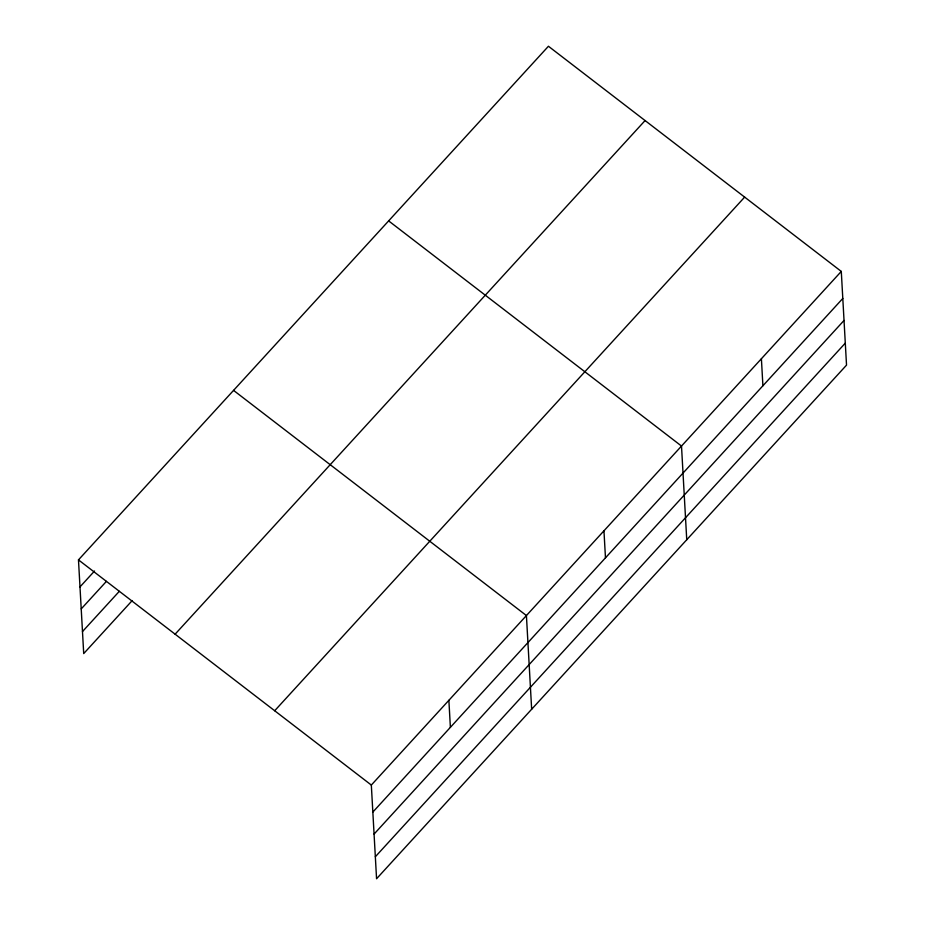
<?xml version="1.0" encoding="UTF-8"?>
<svg xmlns="http://www.w3.org/2000/svg" width="925" height="925" viewBox="0 0 925 925"><rect width="100%" height="100%" fill="white"/><g stroke="black" fill="none" stroke-linecap="round" stroke-linejoin="round"><path stroke-width="1.39" d="M132.171 600.614L83.713 653.582L78.475 559.879L548.433 46.25L841.288 271.418L846.525 365.121L376.567 878.75L371.33 785.059L841.288 271.418M79.978 586.913L94.523 571.026M81.215 608.916L106.41 581.363M82.475 631.578L119.313 591.318M175.114 634.192L645.072 120.562M274.69 710.747L744.648 197.117M372.844 812.081L842.802 298.451M374.07 834.084L844.028 320.455M375.342 856.747L845.3 343.117M388.639 220.89L681.505 446.058L686.743 539.749M233.562 390.385L526.418 615.553L531.655 709.255M78.475 559.879L371.33 785.059M761.402 358.738L762.905 385.771M603.956 530.811L605.47 557.833M448.879 700.306L450.382 727.339"/></g></svg>
